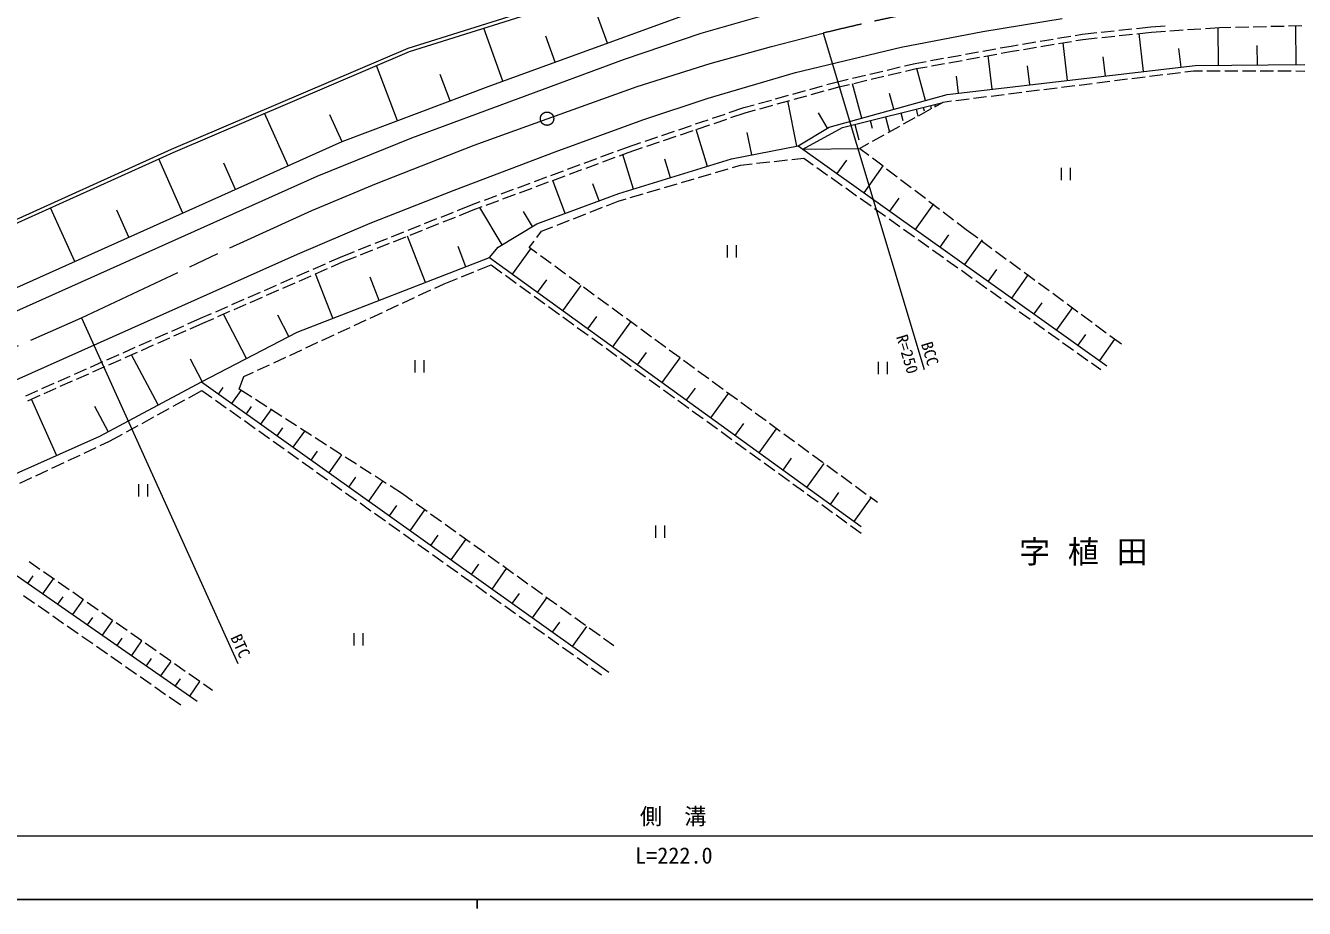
# Model space of a CAD drawing. Units: millimetres, scale not verified. Extents: x 40000 to 680000, y 20000 to 380000.
# Drawn here: x 117099 to 261208, y 204000 to 303400 of the extents above; entities that cross this region are included whole.
import ezdxf
from ezdxf.enums import TextEntityAlignment as Align

# ---------------------------------------------------------------- set-up
doc = ezdxf.new("R2010")
doc.units = ezdxf.units.MM
doc.header["$LTSCALE"] = 1000
doc.linetypes.add('CHAIN', pattern=[18.5, 12, -1.5, 3.5, -1.5])
for name, color, linetype, lineweight in [('M-BMK', 2, 'CHAIN', 13), ('M-STR-HTXT', 7, 'Continuous', 13), ('M-TTL-BAND', 7, 'Continuous', 25), ('M-WORK', 1, 'Continuous', 13)]:
    doc.layers.add(name, color=color, linetype=linetype, lineweight=lineweight)
doc.layers.add('M-BMK-HTXT', color=7, linetype='Continuous')
doc.styles.add('ＭＳ ゴシック', font='')
doc.styles.get('ＭＳ ゴシック').set_extended_font_data('MS Gothic')

msp = doc.modelspace()

# ---------------------------------------------------------------- linework, layer by layer
at = {"layer": 'M-BMK'}
for p, q in [((201140, 301048), (206981, 302552)), ((194240, 299130), (201140, 301048)), ((186034, 296546), (194240, 299130)), ((175860, 292919), (186034, 296546)), ((167659, 289940), (175860, 292919)), ((156630, 285624), (167659, 289940)), ((149357, 282587), (156630, 285624)), ((141684, 279091), (149357, 282587)), ((123387, 270491), (141684, 279091)), ((83802, 253119), (123387, 270491))]:
    msp.add_line(p, q, dxfattribs=at)
msp.add_circle((175860, 292919), 750, dxfattribs=at)
msp.add_arc((266458, 59730), 250000, 85.78874, 103.76324, dxfattribs=at)
at = {"layer": 'M-STR-HTXT'}
for p, q in [((206981, 302552), (218372, 264668)), ((123387, 270491), (140999, 231572)), ((86223, 212159), (294087, 212159))]:
    msp.add_line(p, q, dxfattribs=at)
at = {"layer": 'M-TTL-BAND'}
for p, q in [((40000, 205000), (579000, 205000)), ((168000, 205000), (168000, 204000))]:
    msp.add_line(p, q, dxfattribs=at)
at = {"layer": 'M-WORK'}
for p, q in [((182675, 301418), (180535, 307312)), ((160226, 300875), (176638, 305998)), ((160364, 300500), (176780, 305623)), ((193239, 302558), (203755, 305542)), ((169538, 296649), (192051, 304822)), ((224984, 302745), (233895, 304184)), ((170887, 297138), (168720, 303108)), ((215753, 300987), (224984, 302745)), ((238295, 302659), (239786, 302818)), ((240284, 302871), (241775, 303030)), ((242272, 303083), (243911, 303257)), ((242339, 302487), (243964, 302660)), ((243911, 303257), (245516, 303369)), ((243964, 302660), (245556, 302770)), ((246055, 302804), (247551, 302908)), ((248050, 302942), (249547, 303046)), ((250045, 303081), (251638, 303191)), ((251542, 298929), (251500, 303181)), ((251638, 303191), (252929, 303219)), ((253429, 303230), (254929, 303264)), ((255429, 303275), (256928, 303308)), ((257428, 303319), (258928, 303352)), ((259428, 303363), (260927, 303396)), ((260272, 299016), (260229, 303381)), ((176781, 299278), (175711, 302225)), ((184607, 299621), (193239, 302558)), ((228167, 301100), (228957, 301231)), ((229450, 301314), (230930, 301560)), ((231423, 301642), (232903, 301889)), ((231515, 301049), (232994, 301296)), ((233396, 301971), (234875, 302218)), ((233488, 301378), (234967, 301625)), ((234500, 297225), (234007, 301465)), ((235368, 302300), (236159, 302432)), ((235460, 301707), (236240, 301837)), ((236159, 302432), (237798, 302606)), ((236240, 301837), (237865, 302010)), ((238362, 302063), (239853, 302222)), ((240350, 302275), (241842, 302434)), ((243077, 298224), (242577, 302512)), ((133552, 289488), (160226, 300875)), ((133713, 289122), (160364, 300500)), ((203845, 298110), (215753, 300987)), ((221037, 299809), (222513, 300076)), ((223005, 300165), (224481, 300432)), ((223117, 299576), (224593, 299843)), ((224973, 300521), (226449, 300789)), ((225085, 299932), (226561, 300199)), ((226021, 296237), (225580, 300022)), ((226941, 300878), (228167, 301100)), ((227053, 300288), (228269, 300508)), ((228269, 300508), (229049, 300638)), ((229542, 300721), (231022, 300967)), ((238789, 297724), (238539, 299868)), ((247300, 298716), (247054, 300828)), ((255907, 298972), (255885, 301155)), ((158995, 292678), (156647, 298913)), ((160631, 290749), (184607, 299621)), ((214181, 298396), (215642, 298739)), ((216128, 298854), (217350, 299141)), ((216264, 298269), (217473, 298554)), ((217350, 299141), (218577, 299363)), ((217473, 298554), (218689, 298774)), ((218527, 294971), (217530, 298564)), ((219069, 299453), (220545, 299720)), ((219181, 298863), (220657, 299130)), ((220968, 295648), (248905, 298903)), ((221149, 299219), (222625, 299487)), ((230261, 296731), (230014, 298851)), ((248905, 298903), (261272, 299025)), ((164938, 294916), (163819, 297888)), ((194014, 295233), (203845, 298110)), ((207400, 296751), (208579, 297077)), ((208579, 297077), (209801, 297365)), ((210288, 297479), (211748, 297823)), ((210423, 296895), (211883, 297238)), ((212235, 297937), (213695, 298281)), ((212370, 297353), (213830, 297697)), ((214317, 297811), (215777, 298155)), ((222236, 295796), (222016, 297688)), ((239291, 297105), (237803, 296919)), ((241276, 297353), (239788, 297167)), ((243261, 297601), (241772, 297415)), ((245245, 297849), (243757, 297663)), ((247230, 298097), (245741, 297911)), ((248701, 298281), (247726, 298159)), ((249723, 298279), (248701, 298281)), ((251723, 298274), (250223, 298277)), ((253723, 298268), (252223, 298272)), ((255723, 298263), (254223, 298267)), ((257723, 298258), (256223, 298262)), ((259723, 298253), (258223, 298257)), ((261244, 298249), (260223, 298252)), ((152775, 290335), (169538, 296649)), ((201617, 295152), (203063, 295552)), ((203545, 295685), (204991, 296085)), ((203708, 295107), (205153, 295507)), ((205473, 296218), (206918, 296618)), ((205635, 295640), (207081, 296040)), ((207563, 296173), (208728, 296495)), ((207648, 291954), (220968, 295648)), ((208728, 296495), (209937, 296780)), ((211341, 292978), (210265, 296857)), ((214934, 293975), (214435, 295771)), ((227384, 295617), (225896, 295431)), ((229369, 295865), (227880, 295679)), ((231353, 296113), (229865, 295927)), ((233338, 296361), (231849, 296175)), ((235322, 296609), (233834, 296423)), ((237307, 296857), (235818, 296671)), ((186661, 292795), (194014, 295233)), ((196389, 293605), (198029, 294160)), ((198029, 294160), (199208, 294486)), ((199690, 294619), (201136, 295019)), ((199852, 294041), (201298, 294441)), ((201780, 294574), (203226, 294974)), ((204007, 289839), (203002, 294912)), ((209152, 291927), (220455, 294751)), ((217450, 294001), (217651, 293198)), ((218253, 294201), (218353, 293800)), ((219056, 294402), (219149, 294028)), ((220455, 294751), (219504, 294225)), ((219541, 294523), (219588, 294336)), ((220026, 294644), (220055, 294529)), ((221430, 294873), (220455, 294751)), ((223415, 295121), (221927, 294935)), ((225400, 295369), (223911, 295183)), ((146681, 287604), (144027, 293525)), ((152761, 290329), (151398, 293369)), ((176791, 289198), (186661, 292795)), ((192600, 292323), (194021, 292803)), ((194494, 292964), (195915, 293444)), ((194683, 292394), (196103, 292875)), ((196577, 293035), (198206, 293586)), ((198206, 293586), (199370, 293908)), ((207482, 291855), (206451, 293584)), ((212279, 292709), (212495, 291847)), ((214003, 293139), (214434, 291416)), ((215727, 293570), (215942, 292708)), ((217317, 293013), (216005, 292286)), ((219067, 293982), (217755, 293255)), ((188811, 291040), (190232, 291521)), ((190705, 291681), (192126, 292162)), ((190894, 291112), (192314, 291593)), ((193932, 287546), (192651, 291707)), ((192788, 291753), (194209, 292234)), ((198934, 288834), (198431, 291371)), ((204146, 289866), (207648, 291954)), ((204674, 289491), (209152, 291927)), ((210555, 292278), (210986, 290554)), ((215568, 292044), (214256, 291317)), ((81581, 258426), (152775, 290335)), ((149961, 286433), (160631, 290749)), ((183806, 289315), (184802, 289684)), ((184802, 289684), (186443, 290239)), ((185003, 289118), (186631, 289669)), ((186916, 290399), (188337, 290880)), ((187105, 289830), (188526, 290310)), ((188999, 290471), (190420, 290952)), ((196642, 288380), (204146, 289866)), ((204146, 289866), (238953, 265109)), ((212069, 290106), (211118, 289579)), ((213818, 291075), (212506, 290348)), ((78917, 264793), (133552, 289488)), ((79082, 264429), (133713, 289122)), ((134838, 282296), (132105, 288395)), ((165402, 284883), (176791, 289198)), ((180056, 287924), (181462, 288446)), ((181931, 288620), (183337, 289141)), ((182139, 288057), (183545, 288578)), ((183955, 284476), (196642, 288380)), ((184014, 288752), (185003, 289118)), ((185611, 284985), (184407, 288898)), ((189771, 286266), (189131, 288346)), ((201471, 288114), (202962, 288277)), ((203459, 288332), (204795, 288478)), ((204674, 289491), (211118, 289579)), ((204795, 288478), (205851, 287727)), ((208550, 286734), (209631, 288254)), ((211118, 289579), (212133, 288804)), ((212530, 288501), (213723, 287591)), ((140760, 284950), (139433, 287911)), ((176305, 286534), (177712, 287055)), ((178180, 287229), (179587, 287751)), ((178388, 286666), (179795, 287188)), ((180264, 287362), (181670, 287883)), ((194833, 286864), (196272, 287288)), ((196751, 287430), (197650, 287695)), ((197650, 287695), (198986, 287842)), ((199483, 287896), (200974, 288060)), ((206259, 287437), (207481, 286568)), ((211589, 284573), (213750, 287612)), ((214120, 287288), (215313, 286378)), ((233802, 287385), (233802, 285985)), ((234852, 285985), (234852, 287385)), ((82496, 256240), (149961, 286433)), ((172554, 285144), (173961, 285665)), ((174430, 285839), (175836, 286360)), ((174638, 285276), (176044, 285797)), ((176513, 285971), (177919, 286493)), ((177900, 282240), (176521, 285974)), ((181740, 283658), (181031, 285578)), ((189079, 285165), (190517, 285589)), ((190997, 285731), (192435, 286156)), ((192915, 286297), (194354, 286722)), ((207888, 286278), (209111, 285409)), ((215710, 286075), (216903, 285165)), ((155918, 281153), (165402, 284883)), ((168804, 283753), (170210, 284275)), ((170679, 284449), (172086, 284970)), ((170887, 283886), (172294, 284407)), ((172762, 284581), (174169, 285102)), ((174721, 281066), (183955, 284476)), ((185242, 284032), (186681, 284457)), ((187161, 284598), (188599, 285023)), ((209518, 285119), (210741, 284249)), ((211148, 283960), (212370, 283090)), ((214492, 282508), (215524, 283959)), ((217301, 284861), (218493, 283952)), ((122640, 276829), (119924, 282889)), ((128739, 279562), (127373, 282612)), ((165773, 282586), (167339, 283210)), ((165996, 282029), (167554, 282650)), ((167339, 283210), (168335, 283580)), ((167554, 282650), (168543, 283017)), ((170794, 278722), (168287, 282922)), ((169012, 283191), (170418, 283712)), ((174213, 280762), (173192, 282471)), ((180716, 282390), (182112, 282938)), ((182578, 283120), (183864, 283625)), ((183864, 283625), (184763, 283890)), ((212778, 282800), (214000, 281931)), ((217395, 280443), (219460, 283346)), ((218891, 283648), (220083, 282738)), ((147739, 277663), (155918, 281153)), ((162057, 281106), (163450, 281661)), ((162280, 280549), (163673, 281104)), ((163915, 281846), (165308, 282401)), ((164138, 281289), (165531, 281844)), ((170349, 278456), (174721, 281066)), ((176992, 280930), (178388, 281477)), ((178854, 281660), (180250, 282208)), ((214407, 281641), (215630, 280771)), ((220481, 282435), (221673, 281525)), ((222071, 281222), (223086, 280448)), ((158341, 279626), (159734, 280181)), ((158564, 279069), (159957, 279624)), ((162161, 274481), (160141, 279697)), ((160199, 280366), (161592, 280921)), ((160422, 279809), (161815, 280364)), ((174695, 279528), (175240, 280242)), ((175240, 280242), (176526, 280747)), ((216037, 280482), (217259, 279612)), ((220168, 278470), (221155, 279857)), ((223086, 280448), (224389, 279488)), ((154625, 278145), (156018, 278700)), ((154848, 277588), (156241, 278143)), ((156483, 278885), (157876, 279440)), ((156706, 278328), (158099, 278884)), ((166722, 276248), (165839, 278529)), ((169363, 277272), (170349, 278456)), ((171953, 275400), (174034, 278279)), ((173848, 278415), (174392, 279130)), ((174710, 277784), (173848, 278415)), ((196174, 278686), (196174, 277286)), ((197224, 277286), (197224, 278686)), ((217667, 279322), (218889, 278453)), ((219297, 278163), (220519, 277294)), ((222942, 276497), (224914, 279271)), ((224791, 279192), (225999, 278302)), ((85205, 249767), (147739, 277663)), ((147717, 268886), (169363, 277272)), ((151350, 276792), (152593, 277336)), ((151586, 276241), (152825, 276782)), ((152593, 277336), (154160, 277960)), ((152825, 276782), (154383, 277403)), ((169363, 277272), (211265, 246983)), ((176324, 276603), (175113, 277489)), ((220926, 277004), (222149, 276134)), ((226402, 278006), (227610, 277117)), ((228012, 276820), (229220, 275931)), ((147684, 275191), (149059, 275791)), ((149517, 275992), (150891, 276592)), ((149753, 275440), (151128, 276041)), ((151730, 270441), (149788, 275455)), ((166221, 275121), (167613, 275679)), ((168077, 275866), (169555, 276459)), ((169555, 276459), (170770, 275579)), ((171175, 275285), (172390, 274406)), ((177938, 275422), (176727, 276308)), ((222556, 275845), (223778, 274975)), ((225591, 274613), (226533, 275938)), ((228241, 272728), (230125, 275378)), ((229623, 275634), (230831, 274745)), ((144019, 273589), (145393, 274190)), ((145852, 274390), (147226, 274991)), ((146088, 273838), (147462, 274439)), ((147921, 274639), (149295, 275240)), ((156946, 272461), (155935, 275069)), ((163202, 273841), (164280, 274341)), ((164280, 274341), (165757, 274934)), ((172794, 274112), (174009, 273232)), ((174799, 273342), (175828, 274765)), ((177645, 271285), (179702, 274131)), ((179552, 274241), (178342, 275127)), ((181166, 273060), (179956, 273946)), ((224186, 274685), (225408, 273816)), ((231234, 274448), (232441, 273559)), ((140354, 271987), (141728, 272588)), ((142186, 272788), (143561, 273389)), ((142423, 272237), (143797, 272837)), ((144255, 273038), (145630, 273638)), ((159573, 272159), (160934, 272790)), ((161388, 273000), (162748, 273631)), ((174414, 272939), (175629, 272059)), ((182780, 271879), (181570, 272765)), ((225816, 273526), (227038, 272657)), ((227445, 272367), (228668, 271497)), ((232844, 273263), (234052, 272373)), ((136819, 270443), (138063, 270986)), ((138521, 271187), (139895, 271787)), ((138757, 270635), (140132, 271236)), ((140590, 271436), (141965, 272037)), ((155944, 270476), (157305, 271107)), ((157759, 271318), (159119, 271949)), ((176034, 271766), (177249, 270886)), ((184394, 270698), (183184, 271584)), ((229075, 271207), (230297, 270338)), ((230772, 270928), (231672, 272194)), ((233303, 269128), (235103, 271659)), ((234455, 272077), (235662, 271187)), ((133570, 269003), (134942, 269611)), ((135399, 269814), (136819, 270443)), ((135641, 269265), (137060, 269894)), ((137060, 269894), (138299, 270435)), ((141987, 265922), (139403, 270917)), ((146763, 268393), (145528, 270781)), ((154130, 269635), (155491, 270266)), ((177654, 270593), (178869, 269713)), ((180459, 269251), (181476, 270658)), ((183272, 267218), (185306, 270031)), ((186008, 269517), (184798, 270403)), ((230705, 270048), (231927, 269179)), ((236065, 270891), (237273, 270002)), ((237676, 269705), (238884, 268816)), ((131742, 268193), (133113, 268801)), ((131984, 267644), (133355, 268252)), ((133813, 268454), (135184, 269062)), ((136905, 263293), (147717, 268886)), ((150501, 267953), (151862, 268584)), ((152315, 268794), (153676, 269425)), ((179273, 269419), (180488, 268540)), ((180893, 268246), (182108, 267366)), ((187622, 268336), (186412, 269222)), ((232335, 268889), (233557, 268019)), ((235720, 267408), (236580, 268617)), ((238138, 265688), (239858, 268106)), ((239286, 268519), (240589, 267560)), ((128085, 266573), (129456, 267180)), ((128327, 266024), (129698, 266631)), ((129913, 267383), (131285, 267991)), ((130155, 266834), (131527, 267442)), ((146872, 266270), (148233, 266901)), ((148686, 267111), (150047, 267742)), ((182513, 267073), (183728, 266193)), ((189236, 267155), (188026, 268041)), ((190850, 265974), (189640, 266860)), ((233964, 267730), (235187, 266860)), ((124427, 264952), (125799, 265560)), ((126256, 265762), (127627, 266370)), ((126498, 265214), (127870, 265821)), ((132027, 260694), (129023, 266332)), ((136992, 263338), (135699, 265835)), ((143243, 264588), (144604, 265219)), ((145057, 265429), (146418, 266060)), ((160973, 265739), (160973, 264339)), ((162023, 264339), (162023, 265739)), ((184133, 265900), (185348, 265020)), ((186053, 265207), (187059, 266598)), ((188835, 263197), (190845, 265978)), ((192465, 264793), (191254, 265679)), ((213167, 265537), (213167, 264137)), ((214217, 264137), (214217, 265537)), ((235594, 266570), (236816, 265701)), ((237224, 265411), (238280, 264660)), ((120770, 263332), (122142, 263939)), ((122599, 264142), (123970, 264750)), ((122841, 263593), (124213, 264201)), ((124670, 264403), (126041, 265011)), ((141179, 262466), (141712, 263878)), ((141712, 263878), (142789, 264377)), ((185752, 264727), (186967, 263847)), ((194079, 263612), (192868, 264498)), ((117113, 261711), (118485, 262319)), ((118942, 262522), (120313, 263129)), ((119184, 261973), (120556, 262580)), ((121013, 262783), (122384, 263391)), ((125450, 257189), (136905, 263293)), ((135483, 261504), (136970, 262321)), ((136905, 263293), (182821, 230581)), ((136970, 262321), (138083, 261530)), ((138853, 261904), (139381, 262645)), ((140335, 260849), (141390, 262330)), ((142591, 261561), (141179, 262466)), ((187372, 263553), (188587, 262673)), ((188992, 262380), (190207, 261500)), ((191584, 261209), (192578, 262584)), ((195693, 262431), (194482, 263317)), ((117356, 261163), (118727, 261770)), ((120587, 255019), (117764, 261344)), ((133730, 260541), (135044, 261263)), ((138490, 261240), (139713, 260370)), ((144275, 260481), (143012, 261291)), ((190612, 261207), (191827, 260327)), ((194333, 259222), (196321, 261971)), ((197307, 261250), (196096, 262136)), ((198921, 260069), (197710, 260955)), ((126389, 257689), (124887, 260509)), ((131977, 259578), (133292, 260300)), ((140120, 260081), (141343, 259211)), ((141977, 259679), (142562, 260500)), ((143619, 258509), (144789, 260151)), ((145958, 259402), (144696, 260211)), ((192231, 260034), (193446, 259154)), ((200535, 258888), (199324, 259774)), ((128471, 257652), (129786, 258374)), ((130224, 258615), (131539, 259337)), ((141750, 258922), (142973, 258052)), ((145440, 257212), (146088, 258122)), ((147642, 258322), (146379, 259132)), ((149326, 257243), (148063, 258052)), ((193851, 258861), (195066, 257981)), ((197051, 257257), (198033, 258616)), ((199769, 255293), (201734, 258011)), ((202149, 257707), (200938, 258593)), ((107693, 249263), (125450, 257189)), ((125506, 256108), (126545, 256595)), ((126545, 256595), (128033, 257412)), ((143380, 257763), (144602, 256893)), ((145010, 256603), (146232, 255734)), ((147261, 255915), (148558, 257735)), ((151010, 256164), (149747, 256973)), ((195471, 257687), (196686, 256807)), ((203763, 256526), (202552, 257412)), ((123694, 255261), (125053, 255897)), ((146640, 255444), (147862, 254575)), ((149279, 254477), (149998, 255486)), ((152693, 255084), (151431, 255894)), ((197091, 256514), (198306, 255634)), ((198710, 255341), (199925, 254461)), ((205377, 255345), (204166, 256231)), ((120071, 253567), (121429, 254202)), ((121882, 254414), (123241, 255049)), ((148270, 254285), (149492, 253416)), ((151297, 253039), (152735, 255057)), ((154377, 254005), (153114, 254814)), ((156061, 252925), (154798, 253735)), ((200330, 254168), (201545, 253288)), ((202456, 253351), (203427, 254694)), ((205142, 251409), (207084, 254095)), ((206991, 254164), (205780, 255050)), ((208605, 252983), (207395, 253868)), ((116447, 251872), (117806, 252508)), ((118259, 252720), (119618, 253355)), ((149900, 253126), (151122, 252257)), ((153535, 251445), (154332, 252564)), ((157744, 251846), (156482, 252655)), ((201950, 252995), (203165, 252115)), ((210219, 251802), (209009, 252687)), ((129818, 251780), (129818, 250380)), ((130868, 250380), (130868, 251780)), ((151530, 251967), (152752, 251098)), ((153159, 250808), (154382, 249939)), ((155772, 249851), (157366, 252089)), ((159578, 250671), (158165, 251576)), ((203570, 251821), (204785, 250941)), ((207798, 249489), (208758, 250817)), ((211833, 250621), (210623, 251506)), ((154789, 249649), (156012, 248780)), ((158104, 248189), (158935, 249356)), ((160716, 249853), (159578, 250671)), ((162341, 248686), (161122, 249561)), ((205189, 250648), (206404, 249768)), ((206809, 249475), (208024, 248595)), ((210454, 247569), (212374, 250225)), ((213099, 249694), (212237, 250325)), ((106708, 248009), (136427, 227339)), ((156419, 248490), (157642, 247621)), ((160437, 246528), (162099, 248860)), ((163965, 247520), (162747, 248395)), ((208429, 248302), (209644, 247422)), ((158049, 247331), (159272, 246462)), ((165590, 246353), (164371, 247228)), ((188082, 247127), (188082, 245727)), ((189132, 245727), (189132, 247127)), ((210049, 247129), (211264, 246248)), ((159679, 246172), (160901, 245303)), ((161309, 245013), (162531, 244144)), ((162752, 244879), (163576, 246036)), ((165067, 243229), (166716, 245544)), ((167214, 245186), (165996, 246061)), ((162939, 243854), (164161, 242984)), ((168839, 244020), (167620, 244895)), ((170463, 242853), (169245, 243728)), ((118722, 242177), (117494, 243038)), ((164569, 242695), (165791, 241825)), ((167364, 241592), (168183, 242741)), ((169662, 239956), (171299, 242253)), ((172088, 241687), (170869, 242562)), ((117365, 240597), (117955, 241444)), ((119060, 239418), (120239, 241113)), ((120359, 241028), (119131, 241890)), ((121996, 239880), (120768, 240741)), ((166199, 241536), (167421, 240666)), ((173712, 240520), (172494, 241395)), ((116867, 239230), (118099, 238374)), ((123634, 238731), (122406, 239593)), ((167828, 240377), (169051, 239507)), ((171942, 238331), (172754, 239471)), ((175337, 239353), (174118, 240228)), ((118510, 238089), (119742, 237233)), ((120741, 238248), (121326, 239089)), ((122423, 237079), (123592, 238760)), ((125271, 237583), (124043, 238444)), ((169458, 239218), (170681, 238348)), ((171088, 238058), (172311, 237189)), ((174222, 236707), (175847, 238987)), ((176961, 238187), (175743, 239062)), ((178586, 237020), (177367, 237895)), ((120152, 236947), (121384, 236091)), ((124091, 235919), (124671, 236753)), ((126908, 236434), (125680, 237295)), ((125759, 234759), (126919, 236427)), ((172718, 236899), (173941, 236030)), ((180210, 235853), (178992, 236728)), ((121795, 235806), (123027, 234950)), ((128545, 235285), (127318, 236147)), ((130183, 234137), (128955, 234998)), ((154095, 234989), (154095, 233589)), ((155145, 233589), (155145, 234989)), ((174348, 235740), (175571, 234871)), ((176485, 235094), (177291, 236226)), ((178748, 233482), (180361, 235745)), ((181835, 234687), (180616, 235562)), ((123437, 234665), (124669, 233809)), ((125080, 233524), (126312, 232668)), ((127413, 233608), (127988, 234435)), ((129068, 232457), (130218, 234112)), ((131820, 232988), (130592, 233850)), ((175978, 234581), (177200, 233712)), ((183379, 233577), (182241, 234395)), ((126722, 232383), (127954, 231527)), ((130709, 231316), (131280, 232136)), ((133457, 231840), (132229, 232701)), ((177608, 233422), (178830, 232553)), ((179238, 232263), (180460, 231394)), ((128365, 231241), (129597, 230385)), ((132350, 230174), (133492, 231816)), ((135095, 230691), (133867, 231552)), ((180868, 231104), (181980, 230313)), ((130007, 230100), (131239, 229244)), ((133978, 229042), (134544, 229856)), ((136732, 229542), (135504, 230404)), ((135606, 227910), (136738, 229538)), ((138157, 228543), (137141, 229255)), ((131650, 228959), (132881, 228103)), ((133292, 227818), (134586, 226919))]:
    msp.add_line(p, q, dxfattribs=at)

# ---------------------------------------------------------------- texts
at = {"layer": 'M-BMK-HTXT', "insert": (237291, 244015), "char_height": 2566, "attachment_point": 5, "style": 'ＭＳ ゴシック'}
msp.add_mtext('\\T1.57;字植田', dxfattribs=at)
at = {"layer": 'M-STR-HTXT', "style": 'ＭＳ ゴシック'}
for s, rotation, p in [('R=250', 286.736, (215818, 268561)), ('BCC', 286.736, (218615, 267762)), ('BTC', 294.348, (140756, 234785))]:
    msp.add_text(s, height=1320, rotation=rotation, dxfattribs=at).set_placement(p, align=Align.MIDDLE_LEFT)
msp.add_text('側\u3000溝', height=1833, dxfattribs=at).set_placement((190075, 214367), align=Align.MIDDLE_CENTER)
msp.add_text('L=222.0', height=1833, dxfattribs=at).set_placement((190155, 208495), align=Align.BOTTOM_CENTER)

doc.saveas('drawing.dxf')
